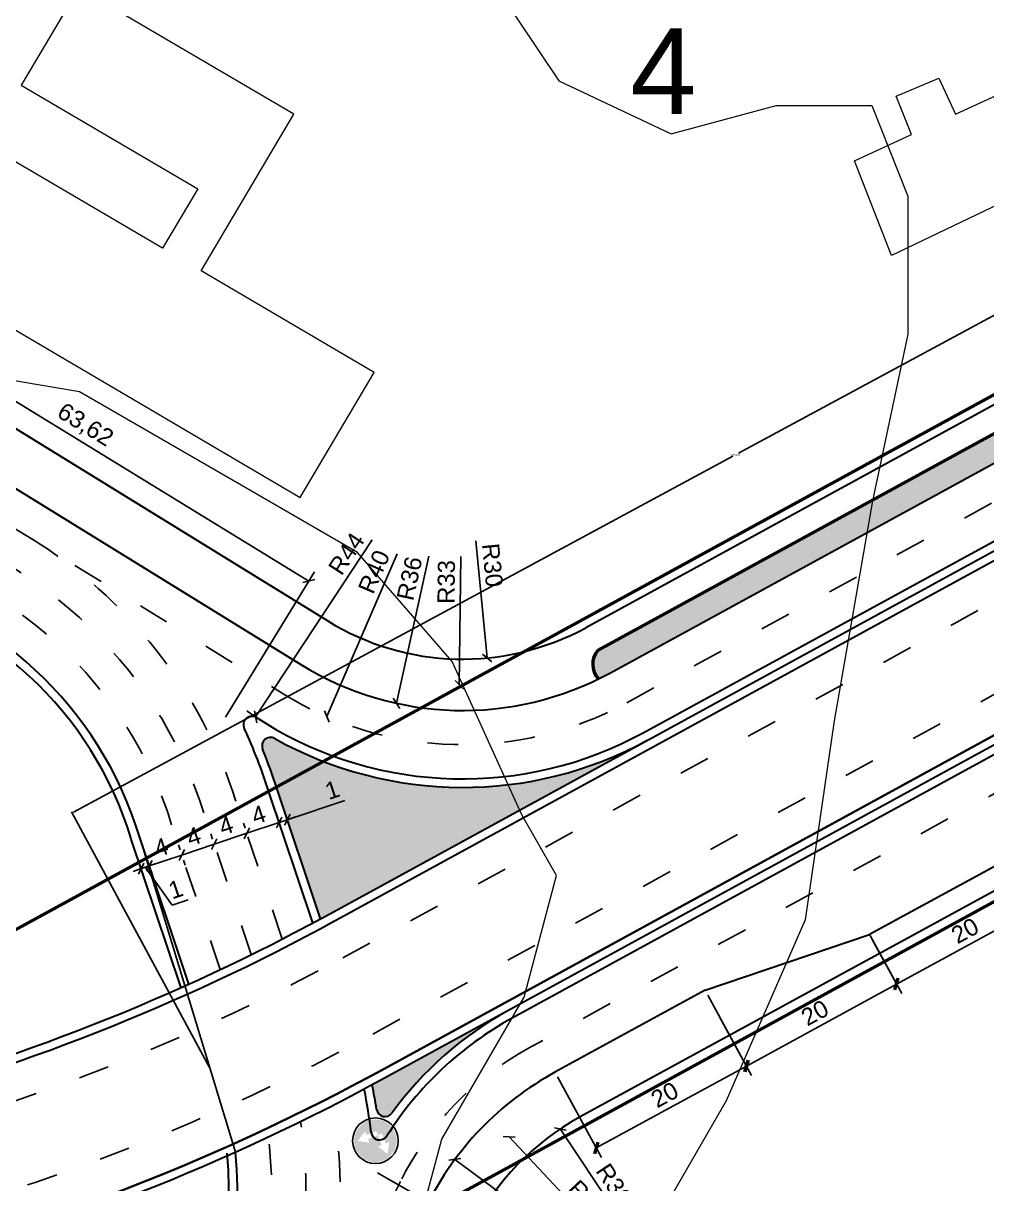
# Model space of a CAD drawing. Header units: millimetres. Extents: x -2825 to 30098, y -1816 to 5947.
# Drawn here: x -477.4 to -364.7, y 5273.1 to 5408.8 of the extents above; entities that cross this region are included whole.
import ezdxf

# ---------------------------------------------------------------- set-up
doc = ezdxf.new("R2010")
doc.units = ezdxf.units.MM
doc.linetypes.add('ACAD_ISO03W100', pattern=[30, 12, -18])
for name, color, linetype in [('1 Вісь', 90, 'Continuous'), ('Дорожні знаки', 7, 'Continuous'), ('Розмітка', 7, 'ACAD_ISO03W100')]:
    doc.layers.add(name, color=color, linetype=linetype)
for name, color, linetype, lineweight in [('Дор. Розм.', 7, 'Continuous', 50), ('Забудова', 40, 'Continuous', 40), ('Текст', 7, 'Continuous', 20), ('Червоні лінії', 10, 'Continuous', 53)]:
    doc.layers.add(name, color=color, linetype=linetype, lineweight=lineweight)
doc.layers.add('Озелення', color=7, linetype='Continuous', true_color=0x9fff80)
doc.styles.get("Standard").update_dxf_attribs({"font": 'arial.ttf'})
doc.dimstyles.new('ISO-25', dxfattribs={"dimtxt": 2, "dimasz": 1, "dimexe": 1.25, "dimexo": 0.625, "dimtad": 3, "dimtxsty": 'Standard', "dimblk": 'OBLIQUE', "dimcen": 2.5, "dimadec": 0, "dimazin": 0, "dimtfac": 1, "dimtmove": 1, "dimatfit": 3, "dimfxl": 1, "dimarcsym": 0})
doc.dimstyles.get("Standard").update_dxf_attribs({"dimtxt": 0.18, "dimasz": 0.18, "dimexe": 0.18, "dimexo": 0.0625, "dimgap": 0.09, "dimtad": 0, "dimtih": 1, "dimtoh": 1, "dimdec": 4, "dimzin": 0, "dimdsep": 46, "dimtxsty": 'Standard', "dimcen": 0.09, "dimadec": 0, "dimazin": 0, "dimtfac": 1, "dimtdec": 4, "dimtofl": 0, "dimtmove": 0, "dimatfit": 3, "dimfxl": 1, "dimtolj": 1, "dimtzin": 0, "dimarcsym": 0})

# ---------------------------------------------------------------- blocks, each defined once
blk = doc.blocks.new('_Oblique')
at = {"color": 0, "linetype": 'ByBlock', "lineweight": -2}
blk.add_line((-0.5, -0.5), (0.5, 0.5), dxfattribs=at)
blk = doc.blocks.new('*D304')
at = {"layer": 'Defpoints', "color": 0, "transparency": 16777216}
for p in [(-414.57, 5279.48), (-397.95, 5254.51)]:
    blk.add_point(p, dxfattribs=at)
at = {"layer": 'Текст', "color": 0, "lineweight": -2, "transparency": 16777216}
blk.add_line((-407.97, 5269.57), (-414.57, 5279.48), dxfattribs=at)
at = {"layer": 'Текст', "color": 0, "lineweight": -2, "transparency": 16777216, "rotation": 123.6401004929785}
blk.add_blockref('_Oblique', (-414.57, 5279.48), dxfattribs=at)
at = {"layer": 'Текст', "color": 0, "transparency": 16777216, "insert": (-408.27, 5272.99), "char_height": 2, "attachment_point": 5, "rotation": 303.6401}
blk.add_mtext('R30', dxfattribs=at)
blk = doc.blocks.new('*D254')
at = {"layer": 'Defpoints', "color": 0, "transparency": 16777216}
for p in [(-420.54, 5278.56), (-397.95, 5254.51)]:
    blk.add_point(p, dxfattribs=at)
at = {"layer": 'Текст', "color": 0, "lineweight": -2, "transparency": 16777216}
blk.add_line((-410.48, 5267.85), (-420.54, 5278.56), dxfattribs=at)
at = {"layer": 'Текст', "color": 0, "lineweight": -2, "transparency": 16777216, "rotation": 133.2106065594528}
blk.add_blockref('_Oblique', (-420.54, 5278.56), dxfattribs=at)
at = {"layer": 'Текст', "color": 0, "transparency": 16777216, "insert": (-411.34, 5271.17), "char_height": 2, "attachment_point": 5, "rotation": 313.2106}
blk.add_mtext('R33', dxfattribs=at)
blk = doc.blocks.new('*D305')
at = {"layer": 'Defpoints', "color": 0, "transparency": 16777216}
for p in [(-426.89, 5275.92), (-397.95, 5254.51)]:
    blk.add_point(p, dxfattribs=at)
at = {"layer": 'Текст', "color": 0, "lineweight": -2, "transparency": 16777216}
blk.add_line((-412.88, 5265.56), (-426.89, 5275.92), dxfattribs=at)
at = {"layer": 'Текст', "color": 0, "lineweight": -2, "transparency": 16777216, "rotation": 143.5074505633018}
blk.add_blockref('_Oblique', (-426.89, 5275.92), dxfattribs=at)
at = {"layer": 'Текст', "color": 0, "transparency": 16777216, "insert": (-414.33, 5268.67), "char_height": 2, "attachment_point": 5, "rotation": 323.5075}
blk.add_mtext('R36', dxfattribs=at)
blk = doc.blocks.new('*D307')
at = {"layer": 'Defpoints', "color": 0, "transparency": 16777216}
for p in [(-425.99, 5364.41), (-423.11, 5334.55)]:
    blk.add_point(p, dxfattribs=at)
at = {"layer": 'Текст', "color": 0, "lineweight": -2, "transparency": 16777216}
blk.add_line((-424.43, 5348.24), (-423.11, 5334.55), dxfattribs=at)
at = {"layer": 'Текст', "color": 0, "lineweight": -2, "transparency": 16777216, "rotation": 275.4990457035824}
blk.add_blockref('_Oblique', (-423.11, 5334.55), dxfattribs=at)
at = {"layer": 'Текст', "color": 0, "transparency": 16777216, "insert": (-422.5, 5345.4), "char_height": 2, "attachment_point": 5, "rotation": 275.499}
blk.add_mtext('R30', dxfattribs=at)
blk = doc.blocks.new('*D255')
at = {"layer": 'Defpoints', "color": 0, "transparency": 16777216}
for p in [(-425.99, 5364.41), (-426.38, 5331.41)]:
    blk.add_point(p, dxfattribs=at)
at = {"layer": 'Текст', "color": 0, "lineweight": -2, "transparency": 16777216}
blk.add_line((-426.2, 5346.42), (-426.38, 5331.41), dxfattribs=at)
at = {"layer": 'Текст', "color": 0, "lineweight": -2, "transparency": 16777216, "rotation": 269.3141897249602}
blk.add_blockref('_Oblique', (-426.38, 5331.41), dxfattribs=at)
at = {"layer": 'Текст', "color": 0, "transparency": 16777216, "insert": (-427.89, 5343.43), "char_height": 2, "attachment_point": 5, "rotation": 89.3142}
blk.add_mtext('R33', dxfattribs=at)
blk = doc.blocks.new('*D308')
at = {"layer": 'Defpoints', "color": 0, "transparency": 16777216}
for p in [(-425.99, 5364.41), (-433.71, 5329.25)]:
    blk.add_point(p, dxfattribs=at)
at = {"layer": 'Текст', "color": 0, "lineweight": -2, "transparency": 16777216}
blk.add_line((-429.94, 5346.43), (-433.71, 5329.25), dxfattribs=at)
at = {"layer": 'Текст', "color": 0, "lineweight": -2, "transparency": 16777216, "rotation": 257.6119032809912}
blk.add_blockref('_Oblique', (-433.71, 5329.25), dxfattribs=at)
at = {"layer": 'Текст', "color": 0, "transparency": 16777216, "insert": (-432.19, 5343.84), "char_height": 2, "attachment_point": 5, "rotation": 77.6119}
blk.add_mtext('R36', dxfattribs=at)
blk = doc.blocks.new('*D309')
at = {"layer": 'Defpoints', "color": 0, "transparency": 16777216}
for p in [(-425.99, 5364.41), (-441.86, 5327.69)]:
    blk.add_point(p, dxfattribs=at)
at = {"layer": 'Текст', "color": 0, "lineweight": -2, "transparency": 16777216}
blk.add_line((-433.63, 5346.73), (-441.86, 5327.69), dxfattribs=at)
at = {"layer": 'Текст', "color": 0, "lineweight": -2, "transparency": 16777216, "rotation": 246.6173045301116}
blk.add_blockref('_Oblique', (-441.86, 5327.69), dxfattribs=at)
at = {"layer": 'Текст', "color": 0, "transparency": 16777216, "insert": (-436.34, 5344.62), "char_height": 2, "attachment_point": 5, "rotation": 66.6173}
blk.add_mtext('R40', dxfattribs=at)
blk = doc.blocks.new('*D310')
at = {"layer": 'Defpoints', "color": 0, "transparency": 16777216}
for p in [(-425.99, 5364.41), (-450.18, 5327.66)]:
    blk.add_point(p, dxfattribs=at)
at = {"layer": 'Текст', "color": 0, "lineweight": -2, "transparency": 16777216}
blk.add_line((-436.56, 5348.36), (-450.18, 5327.66), dxfattribs=at)
blk.add_arc((-425.99, 5364.41), 44, 235.0146, 237.5297, dxfattribs=at)
at = {"layer": 'Текст', "color": 0, "lineweight": -2, "transparency": 16777216, "rotation": 236.6422784852469}
blk.add_blockref('_Oblique', (-450.18, 5327.66), dxfattribs=at)
at = {"layer": 'Текст', "color": 0, "transparency": 16777216, "insert": (-439.57, 5346.74), "char_height": 2, "attachment_point": 5, "rotation": 56.6423}
blk.add_mtext('R44', dxfattribs=at)
blk = doc.blocks.new('*D316')
at = {"layer": 'Defpoints', "color": 0, "transparency": 16777216}
for p in [(-447.75, 5316.26), (-446.8, 5316.58), (-447.43, 5315.32)]:
    blk.add_point(p, dxfattribs=at)
at = {"layer": 'Текст', "color": 0, "lineweight": -2, "transparency": 16777216}
for p, q in [((-439.77, 5317.89), (-446.48, 5315.64)), ((-447.43, 5315.32), (-448.38, 5315.01)), ((-447.55, 5315.67), (-447.03, 5314.14)), ((-446.48, 5315.64), (-447.43, 5315.32)), ((-446.48, 5315.64), (-447.43, 5315.32)), ((-446.6, 5315.99), (-446.09, 5314.46)), ((-446.48, 5315.64), (-445.54, 5315.96))]:
    blk.add_line(p, q, dxfattribs=at)
for p, rotation in [((-446.48, 5315.64), 198.5112099005039), ((-447.43, 5315.32), 18.51120990050392)]:
    blk.add_blockref('_Oblique', p, dxfattribs=dict(at, rotation=rotation))
at = {"layer": 'Текст', "color": 0, "transparency": 16777216, "insert": (-441.23, 5319.12), "char_height": 2, "attachment_point": 5, "rotation": 18.5112}
blk.add_mtext('1', dxfattribs=at)
blk = doc.blocks.new('*D317')
at = {"layer": 'Defpoints', "color": 0, "transparency": 16777216}
for p in [(-447.43, 5315.32), (-451.22, 5314.05), (-451.22, 5314.05)]:
    blk.add_point(p, dxfattribs=at)
at = {"layer": 'Текст', "color": 0, "lineweight": -2, "transparency": 16777216}
for p, q in [((-447.63, 5315.92), (-447.83, 5316.51)), ((-451.42, 5314.65), (-451.62, 5315.24)), ((-447.43, 5315.32), (-451.22, 5314.05))]:
    blk.add_line(p, q, dxfattribs=at)
for p, rotation in [((-447.43, 5315.32), 18.51026429674817), ((-451.22, 5314.05), 198.5102642967482)]:
    blk.add_blockref('_Oblique', p, dxfattribs=dict(at, rotation=rotation))
at = {"layer": 'Текст', "color": 0, "transparency": 16777216, "insert": (-449.84, 5316.23), "char_height": 2, "attachment_point": 5, "rotation": 18.5103}
blk.add_mtext('4', dxfattribs=at)
blk = doc.blocks.new('*D318')
at = {"layer": 'Defpoints', "color": 0, "transparency": 16777216}
for p in [(-451.22, 5314.05), (-455.02, 5312.78), (-455.02, 5312.78)]:
    blk.add_point(p, dxfattribs=at)
at = {"layer": 'Текст', "color": 0, "lineweight": -2, "transparency": 16777216}
for p, q in [((-451.42, 5314.65), (-451.62, 5315.24)), ((-455.22, 5313.37), (-455.42, 5313.97)), ((-451.22, 5314.05), (-455.02, 5312.78))]:
    blk.add_line(p, q, dxfattribs=at)
for p, rotation in [((-451.22, 5314.05), 18.51559651976178), ((-455.02, 5312.78), 198.5155965197618)]:
    blk.add_blockref('_Oblique', p, dxfattribs=dict(at, rotation=rotation))
at = {"layer": 'Текст', "color": 0, "transparency": 16777216, "insert": (-453.64, 5314.96), "char_height": 2, "attachment_point": 5, "rotation": 18.5156}
blk.add_mtext('4', dxfattribs=at)
blk = doc.blocks.new('*D319')
at = {"layer": 'Defpoints', "color": 0, "transparency": 16777216}
for p in [(-455.02, 5312.78), (-458.82, 5311.51), (-458.82, 5311.51)]:
    blk.add_point(p, dxfattribs=at)
at = {"layer": 'Текст', "color": 0, "lineweight": -2, "transparency": 16777216}
for p, q in [((-455.22, 5313.37), (-455.42, 5313.97)), ((-459.01, 5312.1), (-459.21, 5312.7)), ((-455.02, 5312.78), (-458.82, 5311.51))]:
    blk.add_line(p, q, dxfattribs=at)
for p, rotation in [((-455.02, 5312.78), 18.52208543503216), ((-458.82, 5311.51), 198.5220854350322)]:
    blk.add_blockref('_Oblique', p, dxfattribs=dict(at, rotation=rotation))
at = {"layer": 'Текст', "color": 0, "transparency": 16777216, "insert": (-457.43, 5313.69), "char_height": 2, "attachment_point": 5, "rotation": 18.5221}
blk.add_mtext('4', dxfattribs=at)
blk = doc.blocks.new('*D320')
at = {"layer": 'Defpoints', "color": 0, "transparency": 16777216}
for p in [(-458.82, 5311.51), (-462.61, 5310.24), (-462.61, 5310.24)]:
    blk.add_point(p, dxfattribs=at)
at = {"layer": 'Текст', "color": 0, "lineweight": -2, "transparency": 16777216}
for p, q in [((-458.81, 5311.51), (-462.61, 5310.24)), ((-458.62, 5310.92), (-458.42, 5310.32)), ((-462.41, 5309.65), (-462.21, 5309.05))]:
    blk.add_line(p, q, dxfattribs=at)
for p, rotation in [((-462.61, 5310.24), 198.5298351579836), ((-458.81, 5311.51), 18.52983515798361)]:
    blk.add_blockref('_Oblique', p, dxfattribs=dict(at, rotation=rotation))
at = {"layer": 'Текст', "color": 0, "transparency": 16777216, "insert": (-461.23, 5312.41), "char_height": 2, "attachment_point": 5, "rotation": 18.5298}
blk.add_mtext('4', dxfattribs=at)
blk = doc.blocks.new('*D321')
at = {"layer": 'Defpoints', "color": 0, "transparency": 16777216}
for p in [(-463.56, 5309.92), (-463.56, 5309.92), (-462.61, 5310.24)]:
    blk.add_point(p, dxfattribs=at)
at = {"layer": 'Текст', "color": 0, "lineweight": -2, "transparency": 16777216}
for p, q in [((-463.56, 5309.92), (-464.51, 5309.6)), ((-462.61, 5310.24), (-463.56, 5309.92)), ((-462.61, 5310.24), (-463.56, 5309.92)), ((-463.09, 5310.08), (-459.95, 5305.64)), ((-462.61, 5310.24), (-461.66, 5310.56)), ((-462.41, 5309.65), (-462.21, 5309.05)), ((-463.36, 5309.33), (-463.16, 5308.74)), ((-459.95, 5305.64), (-458.07, 5306.28))]:
    blk.add_line(p, q, dxfattribs=at)
for p, rotation in [((-462.61, 5310.24), 198.5298351578762), ((-463.56, 5309.92), 18.52983515787622)]:
    blk.add_blockref('_Oblique', p, dxfattribs=dict(at, rotation=rotation))
at = {"layer": 'Текст', "color": 0, "transparency": 16777216, "insert": (-459.53, 5307.51), "char_height": 2, "attachment_point": 5, "rotation": 18.5298}
blk.add_mtext('1', dxfattribs=at)
blk = doc.blocks.new('*D259')
at = {"layer": 'Defpoints', "color": 0, "transparency": 16777216}
for p in [(-436.47, 5274.65), (-418.84, 5264.58), (-466.53, 5222.04)]:
    blk.add_point(p, dxfattribs=at)
at = {"layer": 'Текст', "color": 0, "lineweight": -2, "transparency": 16777216}
for p, q in [((-435.93, 5274.34), (-417.75, 5263.96)), ((-448.89, 5211.96), (-418.84, 5264.58)), ((-465.98, 5221.73), (-447.81, 5211.34))]:
    blk.add_line(p, q, dxfattribs=at)
for p, rotation in [((-418.84, 5264.58), 60.26151011602085), ((-448.89, 5211.96), 240.2615101160209)]:
    blk.add_blockref('_Oblique', p, dxfattribs=dict(at, rotation=rotation))
at = {"layer": 'Текст', "color": 0, "transparency": 16777216, "insert": (-436.42, 5237.49), "char_height": 2, "attachment_point": 5, "rotation": 60.2615}
blk.add_mtext('60,59', dxfattribs=at)
blk = doc.blocks.new('*D260')
at = {"layer": 'Defpoints', "color": 0, "transparency": 16777216}
for p in [(-508.29, 5360.3), (-443.96, 5343.54), (-454.03, 5327.09)]:
    blk.add_point(p, dxfattribs=at)
at = {"layer": 'Текст', "color": 0, "lineweight": -2, "transparency": 16777216}
for p, q in [((-507.96, 5360.83), (-497.57, 5377.81)), ((-498.22, 5376.75), (-443.96, 5343.54)), ((-453.7, 5327.62), (-443.31, 5344.6))]:
    blk.add_line(p, q, dxfattribs=at)
for p, rotation in [((-498.22, 5376.75), 148.5334941193659), ((-443.96, 5343.54), 328.5334941193659)]:
    blk.add_blockref('_Oblique', p, dxfattribs=dict(at, rotation=rotation))
at = {"layer": 'Текст', "color": 0, "transparency": 16777216, "insert": (-470.14, 5361.7), "char_height": 2, "attachment_point": 5, "rotation": 328.5335}
blk.add_mtext('63,62', dxfattribs=at)
blk = doc.blocks.new('*D262')
at = {"layer": 'Defpoints', "color": 0, "transparency": 16777216}
for p in [(-360.85, 5311.78), (-378.4, 5302.2), (-375.25, 5296.42)]:
    blk.add_point(p, dxfattribs=at)
at = {"layer": 'Текст', "color": 0, "lineweight": -2, "transparency": 16777216}
for p, q in [((-360.55, 5311.23), (-357.1, 5304.9)), ((-357.7, 5306), (-375.25, 5296.42)), ((-378.1, 5301.65), (-374.65, 5295.32))]:
    blk.add_line(p, q, dxfattribs=at)
for p, rotation in [((-357.7, 5306), 28.62246299080575), ((-375.25, 5296.42), 208.6224629908058)]:
    blk.add_blockref('_Oblique', p, dxfattribs=dict(at, rotation=rotation))
at = {"layer": 'Текст', "color": 0, "transparency": 16777216, "insert": (-367.26, 5302.66), "char_height": 2, "attachment_point": 5, "rotation": 28.6225}
blk.add_mtext('20', dxfattribs=at)
blk = doc.blocks.new('4-2-3')
h = blk.add_hatch(color=5)
h.paths.add_polyline_path([(3.55, 3.27), (3.45, 3.27, 0.409993), (0.23, 0, 1), (6.77, 0, 0.409993)])
h.paths.add_polyline_path([(1.47, 0.66), (1.88, 0.25), (3.02, 1.39), (3.5, 0.91), (3.98, 1.39), (5.12, 0.25), (5.53, 0.66), (6, -1.11), (4.23, -0.64), (4.64, -0.23), (3.5, 0.91), (2.36, -0.23), (2.77, -0.64), (1.01, -1.11)], flags=16)
at = {"color": 5}
blk.add_circle((3.5, 0), 3.5, dxfattribs=at)
blk = doc.blocks.new('*D325')
at = {"layer": '1 Вісь', "color": 0, "lineweight": -2, "transparency": 16777216}
for p, q in [((-316.65, 5400.1), (-393.72, 5358.48)), ((-300.42, 5370.42), (-316.58, 5400.34)), ((-471.47, 5316.5), (-394.4, 5358.12)), ((-455.56, 5286.65), (-471.71, 5316.57))]:
    blk.add_line(p, q, dxfattribs=at)
at = {"layer": '1 Вісь', "color": 0, "transparency": 16777216}
for points in [[(-316.67, 5400.12), (-316.64, 5400.07), (-316.49, 5400.18)], [(-471.48, 5316.53), (-471.45, 5316.47), (-471.63, 5316.42)]]:
    blk.add_solid(points, dxfattribs=at)
at = {"layer": 'Defpoints', "color": 0, "transparency": 16777216}
for p in [(-316.49, 5400.18), (-300.39, 5370.36), (-455.53, 5286.6)]:
    blk.add_point(p, dxfattribs=at)
at = {"layer": '1 Вісь', "color": 0, "transparency": 16777216, "insert": (-394.06, 5358.3), "char_height": 0.18, "attachment_point": 5}
blk.add_mtext('\\A1;176.3032', dxfattribs=at)
blk = doc.blocks.new('*D640')
at = {"layer": '1 Вісь', "color": 0, "lineweight": -2, "transparency": 16777216}
for p, q in [((-443.18, 5525.89), (-597.08, 5472.59)), ((-596.85, 5472.48), (-583.58, 5434.18)), ((-416.41, 5448.6), (-570.31, 5395.3)), ((-570.2, 5395.53), (-583.46, 5433.82))]:
    blk.add_line(p, q, dxfattribs=at)
at = {"layer": '1 Вісь', "color": 0, "transparency": 16777216}
for points in [[(-596.82, 5472.49), (-596.88, 5472.47), (-596.91, 5472.65)], [(-570.17, 5395.54), (-570.22, 5395.52), (-570.14, 5395.36)]]:
    blk.add_solid(points, dxfattribs=at)
at = {"layer": 'Defpoints', "color": 0, "transparency": 16777216}
for p in [(-443.12, 5525.91), (-416.35, 5448.62), (-570.14, 5395.36)]:
    blk.add_point(p, dxfattribs=at)
at = {"layer": '1 Вісь', "color": 0, "transparency": 16777216, "insert": (-583.52, 5434), "char_height": 0.18, "attachment_point": 5}
blk.add_mtext('\\A1;81.7962', dxfattribs=at)

msp = doc.modelspace()

# ---------------------------------------------------------------- hatches: boundary and pattern name
at = {"layer": 'Озелення'}
h = msp.add_hatch(color=256, dxfattribs=at)
h.dxf.hatch_style = 1
h.paths.add_polyline_path([(-346.04561, 5367.09159), (-347.48488, 5369.72379), (-410.15717, 5335.45507, 0.388983691), (-410.10623, 5332.10247, 0.010863151), (-408.7179, 5332.82287)])
h = msp.add_hatch(color=256, dxfattribs=at)
h.dxf.hatch_style = 1
h.paths.add_polyline_path([(-404.40009, 5324.92625, -0.221126928), (-442.26697, 5322.4566), (-447.75995, 5319.45308), (-442.60038, 5304.04278, 0.001362218), (-441.42853, 5304.67939)])
h.paths.add_polyline_path([(-442.26697, 5322.4566, -0.034945722), (-447.95116, 5325.13251, 0.709161745), (-449.36535, 5323.88251, -0.019314942), (-447.75824, 5319.45402)])
h = msp.add_hatch(color=256, dxfattribs=at)
h.dxf.hatch_style = 1
h.paths.add_polyline_path([(-420.68405, 5293.2976), (-435.04411, 5285.44563, -0.001717802), (-436.56017, 5284.62341, -0.011884816), (-436.04268, 5281.77048, 0.669599353), (-434.24427, 5281.33978, -0.111614337)])

# ---------------------------------------------------------------- linework, layer by layer
at = {"layer": '1 Вісь', "color": 1}
msp.add_line((-463.76491, 5313.68125), (-452.52941, 5276.75059), dxfattribs=at)
at = {"layer": 'Defpoints', "linetype": 'Continuous', "lineweight": 15}
for points, elevation in [([(-426.56119, 5419.65814), (-414.74407, 5402.02626), (-401.61395, 5395.83634), (-389.34744, 5399.12314), (-378.1673, 5399.12314), (-373.93322, 5388.53671), (-373.93322, 5372.40542), (-378.05983, 5352.8978), (-382.56159, 5327.20027), (-385.9379, 5303.94119), (-395.19476, 5282.75438), (-406.57096, 5263.05023), (-409.57213, 5243.91776), (-411.44786, 5230.60007), (-416.49707, 5221.85459), (-420.07623, 5213.15576), (-417.82535, 5196.64931), (-412.12301, 5186.77256), (-397.94259, 5180.14287), (-387.43849, 5180.14287), (-380.09734, 5178.17582), (-367.03702, 5174.67631)], 248), ([(-433.03964, 5260.98693), (-428.40657, 5278.27779), (-418.80692, 5294.90488), (-414.99653, 5309.12544), (-419.07575, 5316.19085), (-427.20401, 5334.14048), (-438.27083, 5346.89546), (-450.1171, 5353.73491), (-470.76831, 5365.65789), (-489.66589, 5368.84153), (-503.15746, 5365.22647), (-511.79953, 5358.90015), (-519.95897, 5350.74071), (-538.6225, 5343.70672), (-553.44079, 5338.26709), (-562.81945, 5328.88843), (-566.94606, 5319.50977), (-573.13597, 5303.00333), (-583.16236, 5285.63711), (-597.69583, 5271.10365)], 247)]:
    msp.add_lwpolyline(points, dxfattribs=dict(at, elevation=elevation))
at = {"layer": 'Дор. Розм.', "lineweight": 30}
for p, q in [((-504.37388, 5377.49456), (-441.73388, 5338.87303)), ((-507.52283, 5372.38729), (-444.88283, 5333.76576)), ((-411.56654, 5338.10363), (-348.92415, 5372.356)), ((-408.7179, 5332.82287), (-346.04561, 5367.09159)), ((-404.87985, 5325.80366), (-342.20756, 5360.07238)), ((-442.01379, 5303.21965), (-341.24805, 5358.31757)), ((-441.42853, 5304.67939), (-341.7278, 5359.19497)), ((-324.95442, 5328.519), (-412.31784, 5280.84248)), ((-450.08176, 5327.57285), (-449.08143, 5326.95608)), ((-443.49421, 5303.56273), (-448.7459, 5319.24818)), ((-442.60038, 5304.04278), (-447.79764, 5319.56567)), ((-457.9811, 5296.42515), (-463.76491, 5313.68125)), ((-458.92926, 5296.10735), (-464.71307, 5313.36345)), ((-360.84851, 5311.77869), (-378.40417, 5302.19811)), ((-397.63645, 5295.6898), (-378.40417, 5302.19811)), ((-397.63645, 5295.6898), (-415.19205, 5286.10925))]:
    msp.add_line(p, q, dxfattribs=at)
at = {"layer": 'Дор. Розм.'}
msp.add_line((-410.15717, 5335.45507), (-347.48488, 5369.72379), dxfattribs=at)
at = {"layer": 'Дор. Розм.', "lineweight": 35}
msp.add_lwpolyline([(-332.64184, 5342.57812), (-435.52386, 5286.32303, -0.125750901), (-555.46297, 5255.67346), (-703.7485, 5255.67346)], format="xyb", dxfattribs=at)
at = {"layer": 'Дор. Розм.', "lineweight": 30}
msp.add_lwpolyline([(-332.16208, 5341.70072), (-435.04411, 5285.44563, -0.125750901), (-555.46297, 5254.67346), (-703.7485, 5254.67346)], format="xyb", dxfattribs=at)
msp.add_lwpolyline([(-331.68233, 5340.82332), (-420.2043, 5292.4202)], dxfattribs=at)
for centre, radius, start, end in [((-505.85991, 5300.87459), 44, 16.9214497, 198.7157813), ((-505.85991, 5300.87459), 43, 16.9214497, 198.7157813), ((-425.98913, 5364.40933), 30, 238.3435397, 298.6694958), ((-425.98913, 5364.40933), 36, 238.3435397, 298.6694958), ((-450.60659, 5326.72164), 1, 58.3435397, 205.0698064), ((-505.85991, 5300.87459), 60, 17.6012412, 25.0698064), ((-425.98913, 5364.40933), 44, 238.3435397, 298.6694958), ((-448.43921, 5324.25969), 1, 60.7878186, 202.1590486), ((-425.98913, 5364.40933), 45, 240.7878186, 298.6694958), ((-505.85991, 5300.87459), 61, 17.6012412, 22.1590486), ((-558.84891, 5519.42346), 244.75, 270, 298.6694958), ((-558.84891, 5519.42346), 245.75, 270, 298.6694958), ((-401.01404, 5257.32413), 41, 118.6694958, 144.144181), ((-401.01404, 5257.32413), 40, 118.6694958, 147.7643701), ((-397.94675, 5254.50862), 36, 118.622463, 153.5641032), ((-496.30506, 5272.31293), 60, 6.4766513, 11.3595744), ((-496.30506, 5272.31293), 61, 8.9192251, 11.6428961), ((-435.05477, 5281.92553), 1, 188.9192251, 324.144181), ((-397.94675, 5254.50862), 30, 118.622463, 153.5641032), ((-435.69437, 5279.19363), 1, 186.4766513, 327.7643701), ((-496.30506, 5272.31293), 44, 202.6616658, 5.7884581), ((-496.30506, 5272.31293), 43, 202.6616658, 5.7884581)]:
    msp.add_arc(centre, radius, start, end, dxfattribs=at)
at = {"layer": 'Дор. Розм.'}
msp.add_arc((-408.303, 5333.80656), 2.48104, 138.3600429, 223.380937, dxfattribs=at)
at = {"layer": 'Забудова', "lineweight": 15}
for points in [[(-488.00785, 5378.60253), (-444.96922, 5353.32457), (-436.33123, 5367.92516), (-456.54624, 5379.79808), (-445.70986, 5398.11456), (-470.86687, 5412.89008), (-477.58755, 5401.53026), (-456.93506, 5389.40039), (-461.05076, 5382.44373), (-479.36986, 5393.20312)], [(-375.84404, 5381.6085), (-380.19125, 5392.67598), (-373.51161, 5395.74959), (-375.28735, 5400.22605), (-370.31477, 5402.32912), (-368.35375, 5398.12297), (-346.17212, 5408.32977), (-341.22724, 5398.15181), (-342.44644, 5397.56262)]]:
    msp.add_lwpolyline(points, close=True, dxfattribs=at)
at = {"layer": 'Розмітка', "ltscale": 0.3}
for p, q in [((-439.97482, 5299.49069), (-268.98811, 5392.9849)), ((-436.48215, 5290.57303), (-264.43043, 5384.64958)), ((-509.62213, 5368.98245), (-446.98213, 5330.36092)), ((-406.79887, 5329.31326), (-344.12659, 5363.58198)), ((-329.7633, 5337.31371), (-418.28527, 5288.91059)), ((-447.08288, 5301.68298), (-452.4816, 5317.80846)), ((-450.6942, 5299.86681), (-456.23951, 5316.42501)), ((-454.32698, 5298.11434), (-460.00042, 5315.04875)), ((-433.24963, 5273.35119), (-459.16501, 5221.22702))]:
    msp.add_line(p, q, dxfattribs=at)
for centre, radius, start, end in [((-505.85991, 5300.87459), 52, 17.4003371, 198.5142369), ((-505.85991, 5300.87459), 48, 17.1752189, 198.5805874), ((-505.85991, 5300.87459), 56, 17.6012412, 58.5609017), ((-425.98913, 5364.40933), 40, 238.3435397, 298.6694958), ((-558.84891, 5519.42346), 250, 270, 298.6694958), ((-556.42126, 5509.92346), 250, 270, 298.6694958), ((-401.01404, 5257.32413), 36, 118.6694958, 153.5641032), ((-496.30506, 5272.31293), 56, 333.3711483, 10.1667988), ((-496.30506, 5272.31293), 52, 199.5882751, 8.8618489), ((-496.30506, 5272.31293), 48, 201.0343983, 7.4157256)]:
    msp.add_arc(centre, radius, start, end, dxfattribs=at)
at = {"layer": 'Червоні лінії'}
for p, q in [((-481.2706, 5301.12972), (-279.18294, 5411.62968)), ((-465.10561, 5250.70271), (-254.2356, 5366.00479))]:
    msp.add_line(p, q, dxfattribs=at)

# ---------------------------------------------------------------- block references
at = {"layer": 'Дорожні знаки', "color": 7, "linetype": 'Continuous', "xscale": 0.7620479999998087, "yscale": 0.7620479999998087, "zscale": 0.7620479999998087, "rotation": 336.3413504777906}
msp.add_blockref('4-2-3', (-438.62003, 5279.17384), dxfattribs=at)

# ---------------------------------------------------------------- texts
at = {"layer": 'Червоні лінії', "insert": (-406.40651, 5408.16151), "char_height": 10, "attachment_point": 1}
msp.add_mtext_dynamic_manual_height_columns('4', width=4.6827552, gutter_width=12.5, heights=[0], dxfattribs=at)

# ---------------------------------------------------------------- dimensions: what is measured, and where the dimension line sits
at = {"layer": '1 Вісь', "color": 1}
for p1, p2, distance, picture, middle in [((-443.1173, 5525.90927), (-416.34904, 5448.61715), -162.75002, '*D640', (-583.5215, 5434.00234)), ((-455.52531, 5286.59798), (-300.39285, 5370.36386), 33.88623, '*D325', (-394.05924, 5358.29805))]:
    dim = msp.add_aligned_dim(p1=p1, p2=p2, distance=distance, dimstyle='Standard', dxfattribs=at)
    dim.commit()
    dim.dimension.update_dxf_attribs({"geometry": picture, "text_midpoint": middle})
at = {"layer": 'Дор. Розм.'}
for p1, p2, distance in [((-396.19935, 5293.05642), (-378.64369, 5302.637), -7.0809), ((-415.19212, 5286.10922), (-397.63645, 5295.6898), -10.0809)]:
    msp.add_aligned_dim(p1=p1, p2=p2, distance=distance, dimstyle='ISO-25', dxfattribs=at).render()
at = {"layer": 'Текст'}
for p1, p2, distance, picture, middle in [((-508.2908, 5360.29733), (-454.02665, 5327.08784), 19.28503, '*D260', (-470.13829, 5361.69992)), ((-447.43167, 5315.32292), (-451.22435, 5314.05315), -0.00007, '*D317', (-449.84393, 5316.22903)), ((-451.22435, 5314.05315), (-455.01952, 5312.78215), -0.00007, '*D318', (-453.638, 5314.9586)), ((-455.01952, 5312.78215), (-458.81504, 5311.51056), -0.00007, '*D319', (-457.43352, 5313.68725)), ((-458.81506, 5311.51063), (-462.61094, 5310.23835), 0.00054, '*D320', (-461.22925, 5312.41473)), ((-462.61094, 5310.23835), (-463.55909, 5309.92055), 0, '*D321', (-459.87859, 5307.38824)), ((-360.84851, 5311.77869), (-378.40417, 5302.19811), 6.5809, '*D262', (-367.26242, 5302.65669))]:
    dim = msp.add_aligned_dim(p1=p1, p2=p2, distance=distance, dimstyle='ISO-25', dxfattribs=at)
    dim.commit()
    dim.dimension.update_dxf_attribs({"geometry": picture, "text_midpoint": middle})
for center, mpoint, picture, middle in [((-425.98913, 5364.40933), (-450.18317, 5327.65816), '*D310', (-438.21256, 5345.84172)), ((-425.98913, 5364.40933), (-441.86396, 5327.69435), '*D309', (-434.82687, 5343.96959)), ((-425.98913, 5364.40933), (-433.7123, 5329.24752), '*D308', (-430.58381, 5343.49078)), ((-425.98913, 5364.40933), (-426.38412, 5331.4117), '*D255', (-426.24052, 5343.40786)), ((-425.98913, 5364.40933), (-423.11425, 5334.5474), '*D307', (-424.14411, 5345.24478)), ((-397.94675, 5254.50862), (-414.56599, 5279.48463), '*D304', (-409.63627, 5272.07608)), ((-397.94675, 5254.50862), (-420.54126, 5278.56041), '*D254', (-412.5406, 5270.04373)), ((-397.94675, 5254.50862), (-426.88839, 5275.91848), '*D305', (-415.30605, 5267.35033))]:
    dim = msp.add_radius_dim(center=center, mpoint=mpoint, dimstyle='ISO-25', dxfattribs=at)
    dim.commit()
    dim.dimension.update_dxf_attribs({"geometry": picture, "text_midpoint": middle, "dimtype": 164})
for base, p1, p2, angle, picture, middle in [((-447.43167, 5315.32292), (-446.79756, 5316.57869), (-447.74582, 5316.2612), 198.5112099, '*D316', (-440.71283, 5317.57247)), ((-418.83503, 5264.57634), (-466.5255, 5222.03594), (-436.46821, 5274.64983), 60.2615101, '*D259', (-434.82883, 5236.57992))]:
    dim = msp.add_linear_dim(base=base, p1=p1, p2=p2, angle=angle, dimstyle='ISO-25', dxfattribs=at)
    dim.commit()
    dim.dimension.update_dxf_attribs({"geometry": picture, "text_midpoint": middle, "dimtype": 161})

doc.saveas('drawing.dxf')
